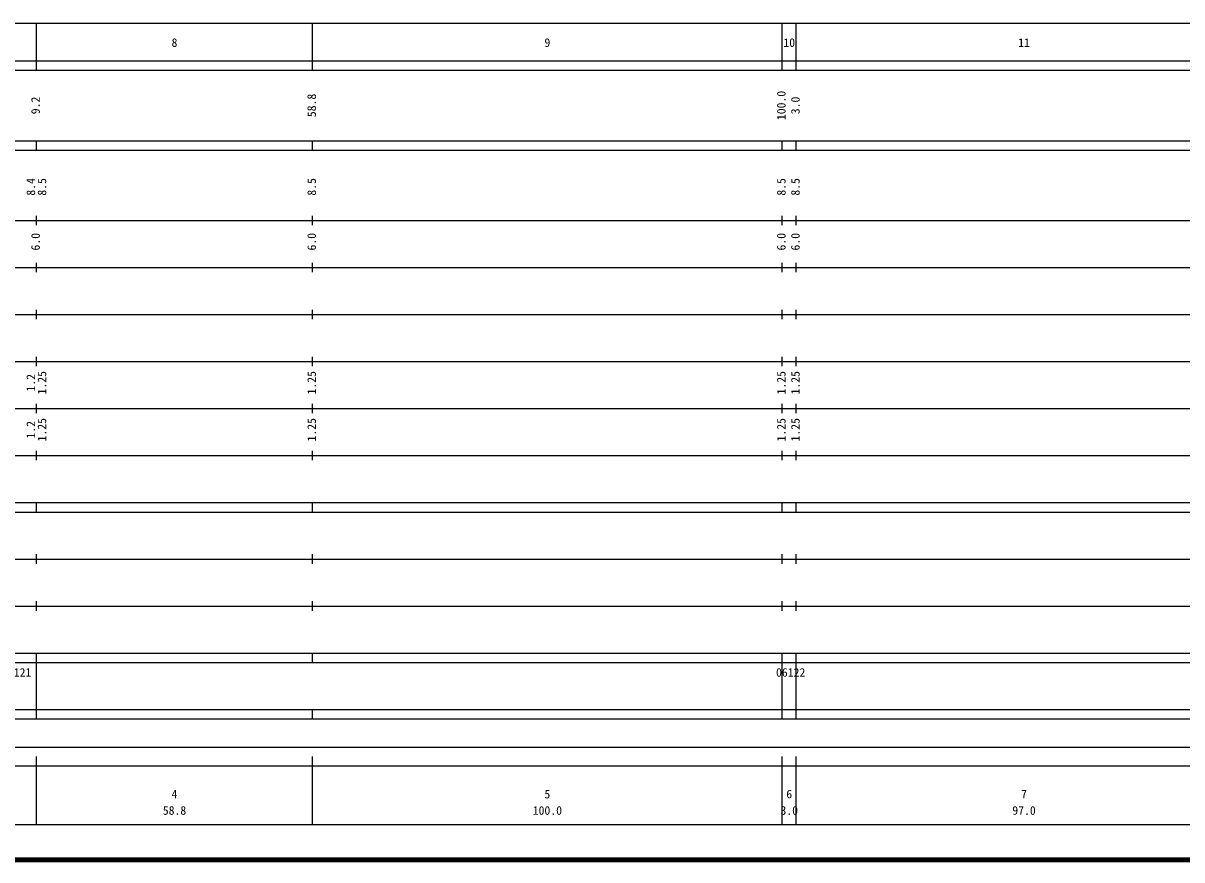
# Model space of a CAD drawing. Units: millimetres on the paper, enlarged 1000 times. Extents: x 40000 to 680000, y 20000 to 380000.
# Drawn here: x 206379 to 453096, y 20000 to 198000 of the extents above; entities that cross this region are included whole.
import ezdxf
from ezdxf.enums import TextEntityAlignment as Align

# ---------------------------------------------------------------- set-up
doc = ezdxf.new("R2010")
doc.units = ezdxf.units.MM
doc.header["$LTSCALE"] = 1000
doc.layers.add('M-TTL', color=2, linetype='Continuous', lineweight=140)
doc.layers.add('M-TTL-BAND', color=7, linetype='Continuous', lineweight=25)
doc.styles.add('ＭＳ ゴシック', font='')
doc.styles.get('ＭＳ ゴシック').set_extended_font_data('MS Gothic')

msp = doc.modelspace()

# ---------------------------------------------------------------- linework, layer by layer
at = {"layer": 'M-TTL'}
msp.add_line((40000, 20000), (680000, 20000), dxfattribs=at)
at = {"layer": 'M-TTL-BAND'}
for p, q in [((68000, 198000), (579000, 198000)), ((209200, 188000), (209200, 198000)), ((268000, 188000), (268000, 198000)), ((368000, 188000), (368000, 198000)), ((371000, 188000), (371000, 198000)), ((40000, 190000), (579000, 190000)), ((40000, 188000), (579000, 188000)), ((40000, 173000), (579000, 173000)), ((209200, 171000), (209200, 173000)), ((268000, 171000), (268000, 173000)), ((368000, 171000), (368000, 173000)), ((371000, 171000), (371000, 173000)), ((40000, 171000), (579000, 171000)), ((40000, 156000), (579000, 156000)), ((209200, 155000), (209200, 157000)), ((268000, 155000), (268000, 157000)), ((368000, 155000), (368000, 157000)), ((371000, 155000), (371000, 157000)), ((46000, 146000), (579000, 146000)), ((209200, 145000), (209200, 147000)), ((268000, 145000), (268000, 147000)), ((368000, 145000), (368000, 147000)), ((371000, 145000), (371000, 147000)), ((52000, 136000), (579000, 136000)), ((209200, 135000), (209200, 137000)), ((268000, 135000), (268000, 137000)), ((368000, 135000), (368000, 137000)), ((371000, 135000), (371000, 137000)), ((46000, 126000), (579000, 126000)), ((209200, 125000), (209200, 127000)), ((268000, 125000), (268000, 127000)), ((368000, 125000), (368000, 127000)), ((371000, 125000), (371000, 127000)), ((52000, 116000), (579000, 116000)), ((209200, 115000), (209200, 117000)), ((268000, 115000), (268000, 117000)), ((368000, 115000), (368000, 117000)), ((371000, 115000), (371000, 117000)), ((209200, 105000), (209200, 107000)), ((268000, 105000), (268000, 107000)), ((368000, 105000), (368000, 107000)), ((371000, 105000), (371000, 107000)), ((46000, 106000), (579000, 106000)), ((40000, 96000), (579000, 96000)), ((40000, 94000), (579000, 94000)), ((209200, 94000), (209200, 96000)), ((268000, 94000), (268000, 96000)), ((368000, 94000), (368000, 96000)), ((371000, 94000), (371000, 96000)), ((49000, 84000), (579000, 84000)), ((209200, 83000), (209200, 85000)), ((268000, 83000), (268000, 85000)), ((368000, 83000), (368000, 85000)), ((371000, 83000), (371000, 85000)), ((209200, 73000), (209200, 75000)), ((268000, 73000), (268000, 75000)), ((368000, 73000), (368000, 75000)), ((371000, 73000), (371000, 75000)), ((40000, 74000), (579000, 74000)), ((40000, 64000), (579000, 64000)), ((40000, 62000), (579000, 62000)), ((209200, 62000), (209200, 64000)), ((209200, 52000), (209200, 62000)), ((268000, 62000), (268000, 64000)), ((368000, 62000), (368000, 64000)), ((368000, 52000), (368000, 62000)), ((371000, 62000), (371000, 64000)), ((371000, 52000), (371000, 62000)), ((40000, 52000), (579000, 52000)), ((209200, 50000), (209200, 52000)), ((268000, 50000), (268000, 52000)), ((368000, 50000), (368000, 52000)), ((371000, 50000), (371000, 52000)), ((40000, 50000), (579000, 50000)), ((71000, 44000), (565000, 44000)), ((209200, 27500), (209200, 42000)), ((268000, 27500), (268000, 42000)), ((368000, 27500), (368000, 42000)), ((371000, 27500), (371000, 42000)), ((40000, 40000), (579000, 40000)), ((68000, 27500), (579000, 27500))]:
    msp.add_line(p, q, dxfattribs=at)

# ---------------------------------------------------------------- texts
at = {"layer": 'M-TTL-BAND', "style": 'ＭＳ ゴシック'}
for s, p in [('8', (238600, 192405)), ('9', (318000, 192405)), ('10', (369500, 192405)), ('11', (419500, 192405)), ('4', (238600, 32523)), ('5', (318000, 32523)), ('6', (369500, 32523)), ('7', (419500, 32523)), ('58.8', (238600, 29033)), ('100.0', (318000, 29033)), ('3.0', (369500, 29033)), ('97.0', (419500, 29033))]:
    msp.add_text(s, height=1833, dxfattribs=at).set_placement(p, align=Align.BOTTOM_CENTER)
for s, p in [('58.8', (269271, 180500)), ('100.0', (369271, 180500)), ('9.2', (210471, 180500)), ('3.0', (372271, 180500)), ('8.4', (209471, 163174)), ('8.5', (211841, 163174)), ('8.5', (269271, 163174)), ('8.5', (369271, 163174)), ('8.5', (372271, 163174)), ('6.0', (210471, 151500)), ('6.0', (269271, 151500)), ('6.0', (369271, 151500)), ('6.0', (372271, 151500)), ('1.25', (211841, 121500)), ('1.25', (269271, 121500)), ('1.25', (369271, 121500)), ('1.25', (372271, 121500)), ('1.2', (209471, 121500)), ('1.25', (211841, 111500)), ('1.25', (269271, 111500)), ('1.25', (369271, 111500)), ('1.25', (372271, 111500)), ('1.2', (209471, 111500))]:
    msp.add_text(s, height=1833, rotation=90, dxfattribs=at).set_placement(p, align=Align.BOTTOM_CENTER)
for s, p in [('06121', (201887, 58405)), ('06122', (366691, 58405))]:
    msp.add_text(s, height=1833, dxfattribs=at).set_placement(p, align=Align.BOTTOM_LEFT)

doc.saveas('drawing.dxf')
